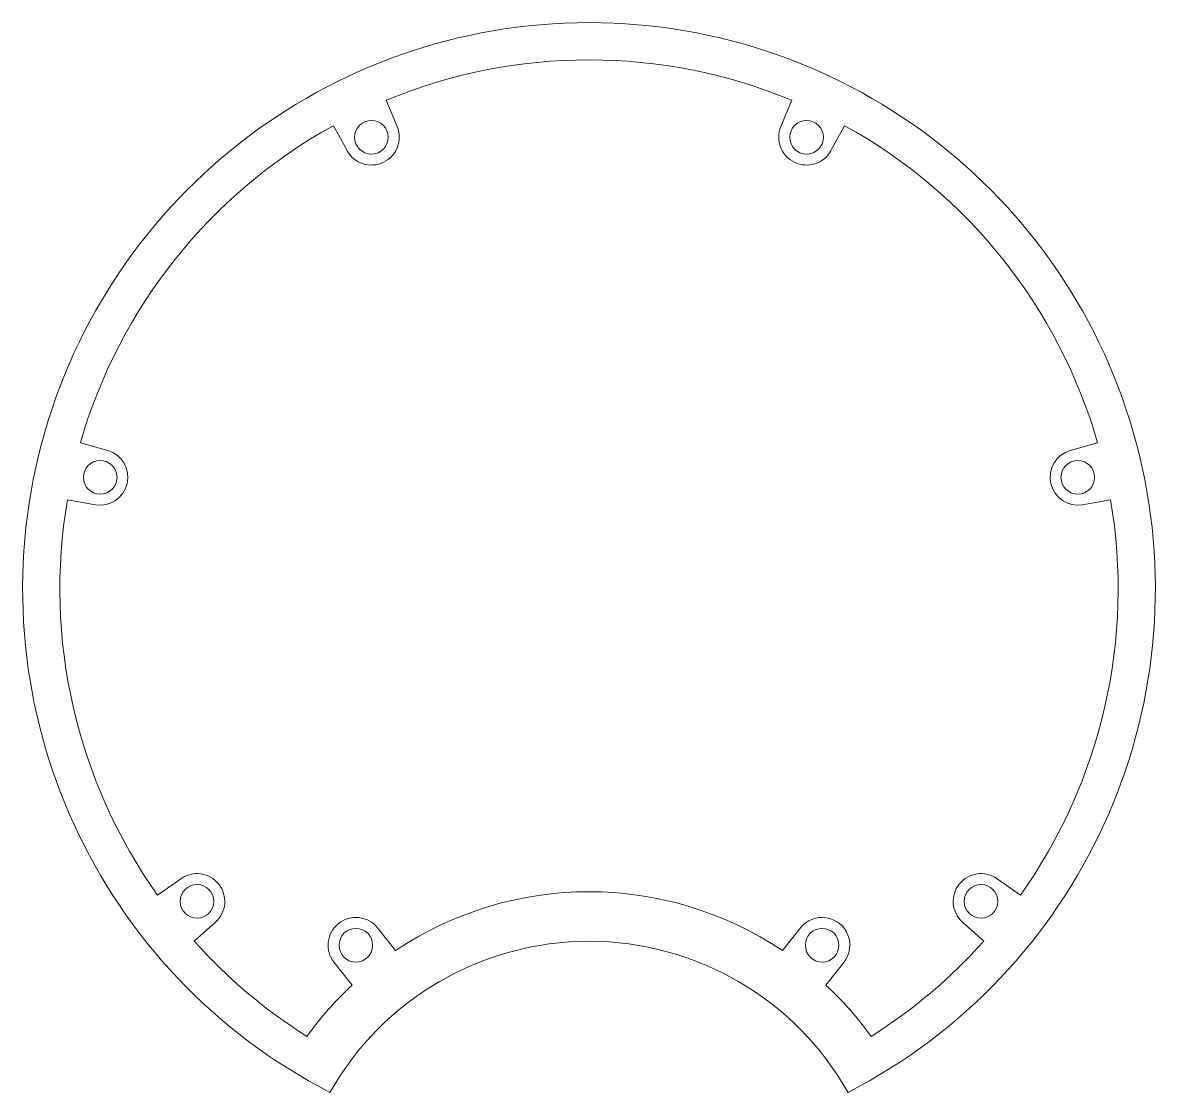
# Model space of a CAD drawing. Header units: inches. Extents: x -2.85 to 2.85, y -2.54 to 2.85.
import ezdxf

# ---------------------------------------------------------------- set-up
doc = ezdxf.new("R2010")
doc.units = ezdxf.units.IN
doc.header["$MEASUREMENT"] = 0

msp = doc.modelspace()

# ---------------------------------------------------------------- linework, layer by layer
at = {"color": 1, "lineweight": 5}
for p, q in [((-0.967, 2.3303), (-1.0222, 2.4631)), ((0.967, 2.3303), (1.0222, 2.4631)), ((-1.2189, 2.209), (-1.2884, 2.3349)), ((1.2189, 2.209), (1.2884, 2.3349)), ((-2.4248, 0.6968), (-2.5631, 0.7366)), ((2.4248, 0.6968), (2.5631, 0.7366)), ((-2.487, 0.4243), (-2.6289, 0.4485)), ((2.487, 0.4243), (2.6289, 0.4485)), ((-2.0566, -1.4613), (-2.1739, -1.5447)), ((2.0566, -1.4613), (2.1739, -1.5447)), ((-1.8823, -1.6799), (-1.9897, -1.7757)), ((-1.0653, -1.7095), (-0.9748, -1.8235)), ((1.0653, -1.7095), (0.9748, -1.8235)), ((1.8823, -1.6799), (1.9897, -1.7757)), ((-1.2847, -1.8836), (-1.1941, -1.9976)), ((1.2847, -1.8836), (1.1941, -1.9976))]:
    msp.add_line(p, q, dxfattribs=at)
for centre, radius in [((-1.0964, 2.2766), 0.0848), ((1.0964, 2.2766), 0.0848), ((-2.4635, 0.5623), 0.0847), ((2.4635, 0.5623), 0.0847), ((-1.9756, -1.5755), 0.0847), ((1.9756, -1.5755), 0.0847), ((-1.175, -1.7965), 0.0847), ((1.175, -1.7965), 0.0847)]:
    msp.add_circle(centre, radius, dxfattribs=at)
for centre, radius, start, end in [((0, 0), 2.8543, 297.2186, 242.7814), ((0, 0), 2.6668, 67.4618, 112.5382), ((0, 0), 2.6668, 118.8904, 163.9667), ((-1.0964, 2.2766), 0.14, 208.8904, 22.5382), ((1.0964, 2.2766), 0.14, 157.4618, 331.1096), ((0, 0), 2.6668, 16.0333, 61.1096), ((-2.4635, 0.5623), 0.14, 260.319, 73.9667), ((2.4635, 0.5623), 0.14, 106.0333, 279.681), ((0, 0), 2.6668, 170.319, 215.3953), ((0, 0), 2.6668, 324.6047, 9.681), ((-1.9756, -1.5755), 0.14, 311.7475, 125.3953), ((1.9756, -1.5755), 0.14, 54.6047, 228.2525), ((0, -3.2769), 1.75, 56.1487, 123.8513), ((-1.175, -1.7965), 0.14, 38.4399, 218.4399), ((1.175, -1.7965), 0.14, 321.5601, 141.5601), ((0, 0), 2.6668, 221.7475, 237.7871), ((0, -3.2769), 1.5, 29.5, 150.5), ((0, 0), 2.6668, 302.2129, 318.2525), ((0, -3.2769), 1.75, 133.0284, 144.3254), ((0, -3.2769), 1.75, 35.6746, 46.9716)]:
    msp.add_arc(centre, radius, start, end, dxfattribs=at)

doc.saveas('drawing.dxf')
